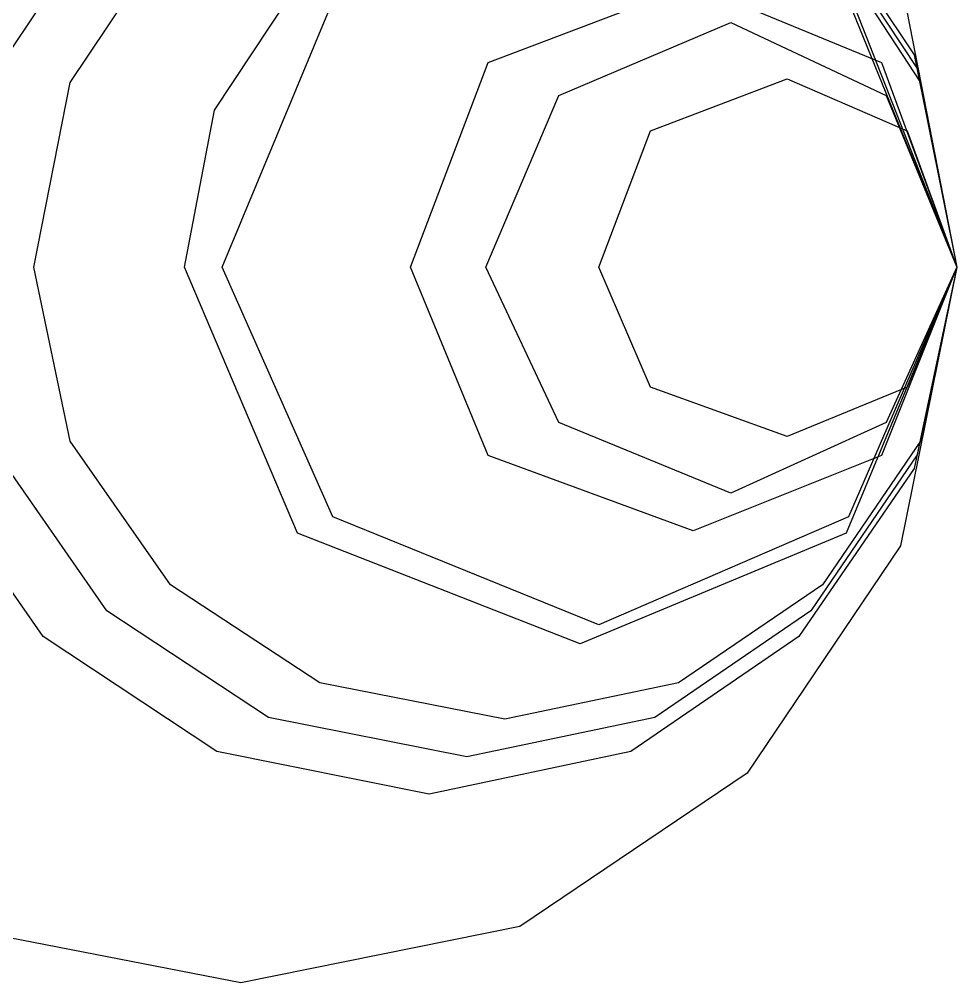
# Model space of a CAD drawing. Extents: x -3 to 195, y 86 to 226.
# Drawn here: x -2.247 to 0, y 222.292 to 224.603 of the extents above; entities that cross this region are included whole.
import ezdxf

# ---------------------------------------------------------------- set-up
doc = ezdxf.new("R2010")
doc.units = 0

msp = doc.modelspace()

# ---------------------------------------------------------------- linework, layer by layer
at = {"layer": 'Layer 1'}
for p, q in [((-0.378175, 224.933688), (-0.102305, 224.517411)), ((-2.29799, 224.48425), (-2.03764, 224.8716)), ((-2.29799, 224.48425), (-2.03764, 224.8716)), ((-0.349955, 224.8714), (-0.094544, 224.484081)), ((-0.349955, 224.8714), (-0.094544, 224.484081)), ((-2.125131, 224.451089), (-1.885242, 224.809511)), ((-2.125131, 224.451089), (-1.885242, 224.809511)), ((-0.321733, 224.809486), (-0.086783, 224.45103)), ((-0.321733, 224.809486), (-0.086783, 224.45103)), ((-0.134761, 224.702079), (0, 224.008)), ((-0.134761, 224.702079), (0, 224.008)), ((-0.134761, 224.702079), (0, 224.008)), ((-0.134761, 224.702079), (0, 224.008)), ((-1.779409, 224.384766), (-1.580443, 224.685333)), ((-1.779409, 224.384766), (-1.580443, 224.685333)), ((-1.779409, 224.384766), (-1.580443, 224.685333)), ((-1.779409, 224.384766), (-1.580443, 224.685333)), ((-1.779409, 224.384766), (-1.580443, 224.685333)), ((-1.779409, 224.384766), (-1.580443, 224.685333)), ((-1.779409, 224.384766), (-1.580443, 224.685333)), ((-1.779409, 224.384766), (-1.580443, 224.685333)), ((-1.779409, 224.384766), (-1.580443, 224.685333)), ((-1.779409, 224.384766), (-1.580443, 224.685333)), ((-1.779409, 224.384766), (-1.580443, 224.685333)), ((-1.779409, 224.384766), (-1.580443, 224.685333)), ((-1.779409, 224.384766), (-1.580443, 224.685333)), ((-1.779409, 224.384766), (-1.580443, 224.685333)), ((-1.779409, 224.384766), (-1.580443, 224.685333)), ((-1.779409, 224.384766), (-1.580443, 224.685333)), ((-1.779409, 224.384766), (-1.580443, 224.685333)), ((-1.123244, 224.499067), (-0.632177, 224.685333)), ((-1.123244, 224.499067), (-0.632177, 224.685333)), ((-1.123244, 224.499067), (-0.632177, 224.685333)), ((-1.123244, 224.499067), (-0.632177, 224.685333)), ((-1.123244, 224.499067), (-0.632177, 224.685333)), ((-1.123244, 224.499067), (-0.632177, 224.685333)), ((-0.632177, 224.685333), (-0.180622, 224.498792)), ((-0.632177, 224.685333), (-0.180622, 224.498792)), ((-0.632177, 224.685333), (-0.180622, 224.498792)), ((-0.632177, 224.685333), (-0.180622, 224.498792)), ((-0.632177, 224.685333), (-0.180622, 224.498792)), ((-0.632177, 224.685333), (-0.180622, 224.498792)), ((-0.265288, 224.685333), (0, 224.008)), ((-0.265288, 224.685333), (0, 224.008)), ((-0.265288, 224.685333), (0, 224.008)), ((-0.265288, 224.685333), (0, 224.008)), ((-0.265288, 224.685333), (0, 224.008)), ((-0.265288, 224.685333), (0, 224.008)), ((-0.265288, 224.685333), (0, 224.008)), ((-0.265288, 224.685333), (0, 224.008)), ((-0.265288, 224.685333), (0, 224.008)), ((-0.265288, 224.685333), (0, 224.008)), ((-0.265288, 224.685333), (0, 224.008)), ((-0.265288, 224.685333), (0, 224.008)), ((-0.265288, 224.685333), (0, 224.008)), ((-0.265288, 224.685333), (0, 224.008)), ((-0.265288, 224.685333), (0, 224.008)), ((-0.265288, 224.685333), (0, 224.008)), ((-0.265288, 224.685333), (0, 224.008)), ((-1.761065, 224.008), (-1.495776, 224.645822)), ((-1.761065, 224.008), (-1.495776, 224.645822)), ((-1.761065, 224.008), (-1.495776, 224.645822)), ((-1.761065, 224.008), (-1.495776, 224.645822)), ((-1.761065, 224.008), (-1.495776, 224.645822)), ((-1.761065, 224.008), (-1.495776, 224.645822)), ((-1.761065, 224.008), (-1.495776, 224.645822)), ((-1.761065, 224.008), (-1.495776, 224.645822)), ((-1.761065, 224.008), (-1.495776, 224.645822)), ((-1.761065, 224.008), (-1.495776, 224.645822)), ((-1.761065, 224.008), (-1.495776, 224.645822)), ((-1.761065, 224.008), (-1.495776, 224.645822)), ((-1.761065, 224.008), (-1.495776, 224.645822)), ((-1.761065, 224.008), (-1.495776, 224.645822)), ((-1.761065, 224.008), (-1.495776, 224.645822)), ((-1.761065, 224.008), (-1.495776, 224.645822)), ((-1.761065, 224.008), (-1.495776, 224.645822)), ((-1.761065, 224.008), (-1.495776, 224.645822)), ((-1.761065, 224.008), (-1.495776, 224.645822)), ((-1.761065, 224.008), (-1.495776, 224.645822)), ((-1.761065, 224.008), (-1.495776, 224.645822)), ((-1.761065, 224.008), (-1.495776, 224.645822)), ((-1.761065, 224.008), (-1.495776, 224.645822)), ((-1.761065, 224.008), (-1.495776, 224.645822)), ((-1.761065, 224.008), (-1.495776, 224.645822)), ((-1.761065, 224.008), (-1.495776, 224.645822)), ((-1.761065, 224.008), (-1.495776, 224.645822)), ((-1.761065, 224.008), (-1.495776, 224.645822)), ((-1.761065, 224.008), (-1.495776, 224.645822)), ((-1.761065, 224.008), (-1.495776, 224.645822)), ((-1.761065, 224.008), (-1.495776, 224.645822)), ((-1.761065, 224.008), (-1.495776, 224.645822)), ((-1.761065, 224.008), (-1.495776, 224.645822)), ((-0.259644, 224.645821), (0, 224.008)), ((-0.259644, 224.645821), (0, 224.008)), ((-0.259644, 224.645821), (0, 224.008)), ((-0.259644, 224.645821), (0, 224.008)), ((-0.259644, 224.645821), (0, 224.008)), ((-0.259644, 224.645821), (0, 224.008)), ((-0.259644, 224.645821), (0, 224.008)), ((-0.259644, 224.645821), (0, 224.008)), ((-0.259644, 224.645821), (0, 224.008)), ((-0.259644, 224.645821), (0, 224.008)), ((-0.259644, 224.645821), (0, 224.008)), ((-0.259644, 224.645821), (0, 224.008)), ((-0.259644, 224.645821), (0, 224.008)), ((-0.259644, 224.645821), (0, 224.008)), ((-0.259644, 224.645821), (0, 224.008)), ((-0.259644, 224.645821), (0, 224.008)), ((-0.259644, 224.645821), (0, 224.008)), ((-0.259644, 224.645821), (0, 224.008)), ((-0.259644, 224.645821), (0, 224.008)), ((-0.259644, 224.645821), (0, 224.008)), ((-0.259644, 224.645821), (0, 224.008)), ((-0.259644, 224.645821), (0, 224.008)), ((-0.259644, 224.645821), (0, 224.008)), ((-0.259644, 224.645821), (0, 224.008)), ((-0.259644, 224.645821), (0, 224.008)), ((-0.259644, 224.645821), (0, 224.008)), ((-0.259644, 224.645821), (0, 224.008)), ((-0.259644, 224.645821), (0, 224.008)), ((-0.259644, 224.645821), (0, 224.008)), ((-0.259644, 224.645821), (0, 224.008)), ((-0.259644, 224.645821), (0, 224.008)), ((-0.259644, 224.645821), (0, 224.008)), ((-0.259644, 224.645821), (0, 224.008)), ((-0.953911, 224.42), (-0.541866, 224.595)), ((-0.953911, 224.42), (-0.541866, 224.595)), ((-0.953911, 224.42), (-0.541866, 224.595)), ((-0.953911, 224.42), (-0.541866, 224.595)), ((-0.953911, 224.42), (-0.541866, 224.595)), ((-0.953911, 224.42), (-0.541866, 224.595)), ((-0.953911, 224.42), (-0.541866, 224.595)), ((-0.953911, 224.42), (-0.541866, 224.595)), ((-0.953911, 224.42), (-0.541866, 224.595)), ((-0.953911, 224.42), (-0.541866, 224.595)), ((-0.953911, 224.42), (-0.541866, 224.595)), ((-0.953911, 224.42), (-0.541866, 224.595)), ((-0.953911, 224.42), (-0.541866, 224.595)), ((-0.953911, 224.42), (-0.541866, 224.595)), ((-0.953911, 224.42), (-0.541866, 224.595)), ((-0.953911, 224.42), (-0.541866, 224.595)), ((-0.953911, 224.42), (-0.541866, 224.595)), ((-0.953911, 224.42), (-0.541866, 224.595)), ((-0.953911, 224.42), (-0.541866, 224.595)), ((-0.953911, 224.42), (-0.541866, 224.595)), ((-0.953911, 224.42), (-0.541866, 224.595)), ((-0.953911, 224.42), (-0.541866, 224.595)), ((-0.953911, 224.42), (-0.541866, 224.595)), ((-0.953911, 224.42), (-0.541866, 224.595)), ((-0.953911, 224.42), (-0.541866, 224.595)), ((-0.953911, 224.42), (-0.541866, 224.595)), ((-0.953911, 224.42), (-0.541866, 224.595)), ((-0.953911, 224.42), (-0.541866, 224.595)), ((-0.541866, 224.595), (-0.169333, 224.42)), ((-0.541866, 224.595), (-0.169333, 224.42)), ((-0.541866, 224.595), (-0.169333, 224.42)), ((-0.541866, 224.595), (-0.169333, 224.42)), ((-0.541866, 224.595), (-0.169333, 224.42)), ((-0.541866, 224.595), (-0.169333, 224.42)), ((-0.541866, 224.595), (-0.169333, 224.42)), ((-0.541866, 224.595), (-0.169333, 224.42)), ((-0.541866, 224.595), (-0.169333, 224.42)), ((-0.541866, 224.595), (-0.169333, 224.42)), ((-0.541866, 224.595), (-0.169333, 224.42)), ((-0.541866, 224.595), (-0.169333, 224.42)), ((-0.541866, 224.595), (-0.169333, 224.42)), ((-0.541866, 224.595), (-0.169333, 224.42)), ((-0.541866, 224.595), (-0.169333, 224.42)), ((-0.541866, 224.595), (-0.169333, 224.42)), ((-0.541866, 224.595), (-0.169333, 224.42)), ((-0.541866, 224.595), (-0.169333, 224.42)), ((-0.541866, 224.595), (-0.169333, 224.42)), ((-0.541866, 224.595), (-0.169333, 224.42)), ((-0.541866, 224.595), (-0.169333, 224.42)), ((-0.541866, 224.595), (-0.169333, 224.42)), ((-0.541866, 224.595), (-0.169333, 224.42)), ((-0.541866, 224.595), (-0.169333, 224.42)), ((-0.541866, 224.595), (-0.169333, 224.42)), ((-0.541866, 224.595), (-0.169333, 224.42)), ((-0.541866, 224.595), (-0.169333, 224.42)), ((-0.541866, 224.595), (-0.169333, 224.42)), ((-0.102305, 224.517411), (0, 224.008)), ((-1.30951, 224.008), (-1.123244, 224.499067)), ((-1.30951, 224.008), (-1.123244, 224.499067)), ((-1.30951, 224.008), (-1.123244, 224.499067)), ((-1.30951, 224.008), (-1.123244, 224.499067)), ((-1.30951, 224.008), (-1.123244, 224.499067)), ((-1.30951, 224.008), (-1.123244, 224.499067)), ((-0.180622, 224.498792), (0, 224.008)), ((-0.180622, 224.498792), (0, 224.008)), ((-0.180622, 224.498792), (0, 224.008)), ((-0.180622, 224.498792), (0, 224.008)), ((-0.180622, 224.498792), (0, 224.008)), ((-0.180622, 224.498792), (0, 224.008)), ((-0.094544, 224.484081), (0, 224.008)), ((-0.094544, 224.484081), (0, 224.008)), ((-2.21262, 224.008), (-2.125131, 224.451089)), ((-2.21262, 224.008), (-2.125131, 224.451089)), ((-0.733777, 224.335377), (-0.4064, 224.459555)), ((-0.733777, 224.335377), (-0.4064, 224.459555)), ((-0.733777, 224.335377), (-0.4064, 224.459555)), ((-0.733777, 224.335377), (-0.4064, 224.459555)), ((-0.733777, 224.335377), (-0.4064, 224.459555)), ((-0.733777, 224.335377), (-0.4064, 224.459555)), ((-0.733777, 224.335377), (-0.4064, 224.459555)), ((-0.733777, 224.335377), (-0.4064, 224.459555)), ((-0.733777, 224.335377), (-0.4064, 224.459555)), ((-0.733777, 224.335377), (-0.4064, 224.459555)), ((-0.733777, 224.335377), (-0.4064, 224.459555)), ((-0.733777, 224.335377), (-0.4064, 224.459555)), ((-0.733777, 224.335377), (-0.4064, 224.459555)), ((-0.733777, 224.335377), (-0.4064, 224.459555)), ((-0.733777, 224.335377), (-0.4064, 224.459555)), ((-0.733777, 224.335377), (-0.4064, 224.459555)), ((-0.733777, 224.335377), (-0.4064, 224.459555)), ((-0.733777, 224.335377), (-0.4064, 224.459555)), ((-0.733777, 224.335377), (-0.4064, 224.459555)), ((-0.733777, 224.335377), (-0.4064, 224.459555)), ((-0.733777, 224.335377), (-0.4064, 224.459555)), ((-0.733777, 224.335377), (-0.4064, 224.459555)), ((-0.733777, 224.335377), (-0.4064, 224.459555)), ((-0.733777, 224.335377), (-0.4064, 224.459555)), ((-0.733777, 224.335377), (-0.4064, 224.459555)), ((-0.733777, 224.335377), (-0.4064, 224.459555)), ((-0.733777, 224.335377), (-0.4064, 224.459555)), ((-0.733777, 224.335377), (-0.4064, 224.459555)), ((-0.733777, 224.335377), (-0.4064, 224.459555)), ((-0.733777, 224.335377), (-0.4064, 224.459555)), ((-0.733777, 224.335377), (-0.4064, 224.459555)), ((-0.733777, 224.335377), (-0.4064, 224.459555)), ((-0.733777, 224.335377), (-0.4064, 224.459555)), ((-0.733777, 224.335377), (-0.4064, 224.459555)), ((-0.733777, 224.335377), (-0.4064, 224.459555)), ((-0.733777, 224.335377), (-0.4064, 224.459555)), ((-0.733777, 224.335377), (-0.4064, 224.459555)), ((-0.733777, 224.335377), (-0.4064, 224.459555)), ((-0.4064, 224.459555), (-0.118533, 224.335377)), ((-0.4064, 224.459555), (-0.118533, 224.335377)), ((-0.4064, 224.459555), (-0.118533, 224.335377)), ((-0.4064, 224.459555), (-0.118533, 224.335377)), ((-0.4064, 224.459555), (-0.118533, 224.335377)), ((-0.4064, 224.459555), (-0.118533, 224.335377)), ((-0.4064, 224.459555), (-0.118533, 224.335377)), ((-0.4064, 224.459555), (-0.118533, 224.335377)), ((-0.4064, 224.459555), (-0.118533, 224.335377)), ((-0.4064, 224.459555), (-0.118533, 224.335377)), ((-0.4064, 224.459555), (-0.118533, 224.335377)), ((-0.4064, 224.459555), (-0.118533, 224.335377)), ((-0.4064, 224.459555), (-0.118533, 224.335377)), ((-0.4064, 224.459555), (-0.118533, 224.335377)), ((-0.4064, 224.459555), (-0.118533, 224.335377)), ((-0.4064, 224.459555), (-0.118533, 224.335377)), ((-0.4064, 224.459555), (-0.118533, 224.335377)), ((-0.4064, 224.459555), (-0.118533, 224.335377)), ((-0.4064, 224.459555), (-0.118533, 224.335377)), ((-0.4064, 224.459555), (-0.118533, 224.335377)), ((-0.4064, 224.459555), (-0.118533, 224.335377)), ((-0.4064, 224.459555), (-0.118533, 224.335377)), ((-0.4064, 224.459555), (-0.118533, 224.335377)), ((-0.4064, 224.459555), (-0.118533, 224.335377)), ((-0.4064, 224.459555), (-0.118533, 224.335377)), ((-0.4064, 224.459555), (-0.118533, 224.335377)), ((-0.4064, 224.459555), (-0.118533, 224.335377)), ((-0.4064, 224.459555), (-0.118533, 224.335377)), ((-0.4064, 224.459555), (-0.118533, 224.335377)), ((-0.4064, 224.459555), (-0.118533, 224.335377)), ((-0.4064, 224.459555), (-0.118533, 224.335377)), ((-0.4064, 224.459555), (-0.118533, 224.335377)), ((-0.4064, 224.459555), (-0.118533, 224.335377)), ((-0.4064, 224.459555), (-0.118533, 224.335377)), ((-0.4064, 224.459555), (-0.118533, 224.335377)), ((-0.4064, 224.459555), (-0.118533, 224.335377)), ((-0.4064, 224.459555), (-0.118533, 224.335377)), ((-0.4064, 224.459555), (-0.118533, 224.335377)), ((-0.086783, 224.45103), (0, 224.008)), ((-0.086783, 224.45103), (0, 224.008)), ((-1.12889, 224.008), (-0.953911, 224.42)), ((-1.12889, 224.008), (-0.953911, 224.42)), ((-1.12889, 224.008), (-0.953911, 224.42)), ((-1.12889, 224.008), (-0.953911, 224.42)), ((-1.12889, 224.008), (-0.953911, 224.42)), ((-1.12889, 224.008), (-0.953911, 224.42)), ((-1.12889, 224.008), (-0.953911, 224.42)), ((-1.12889, 224.008), (-0.953911, 224.42)), ((-1.12889, 224.008), (-0.953911, 224.42)), ((-1.12889, 224.008), (-0.953911, 224.42)), ((-1.12889, 224.008), (-0.953911, 224.42)), ((-1.12889, 224.008), (-0.953911, 224.42)), ((-1.12889, 224.008), (-0.953911, 224.42)), ((-1.12889, 224.008), (-0.953911, 224.42)), ((-1.12889, 224.008), (-0.953911, 224.42)), ((-1.12889, 224.008), (-0.953911, 224.42)), ((-1.12889, 224.008), (-0.953911, 224.42)), ((-1.12889, 224.008), (-0.953911, 224.42)), ((-1.12889, 224.008), (-0.953911, 224.42)), ((-1.12889, 224.008), (-0.953911, 224.42)), ((-1.12889, 224.008), (-0.953911, 224.42)), ((-1.12889, 224.008), (-0.953911, 224.42)), ((-1.12889, 224.008), (-0.953911, 224.42)), ((-1.12889, 224.008), (-0.953911, 224.42)), ((-1.12889, 224.008), (-0.953911, 224.42)), ((-1.12889, 224.008), (-0.953911, 224.42)), ((-1.12889, 224.008), (-0.953911, 224.42)), ((-1.12889, 224.008), (-0.953911, 224.42)), ((-0.169333, 224.42), (0, 224.008)), ((-0.169333, 224.42), (0, 224.008)), ((-0.169333, 224.42), (0, 224.008)), ((-0.169333, 224.42), (0, 224.008)), ((-0.169333, 224.42), (0, 224.008)), ((-0.169333, 224.42), (0, 224.008)), ((-0.169333, 224.42), (0, 224.008)), ((-0.169333, 224.42), (0, 224.008)), ((-0.169333, 224.42), (0, 224.008)), ((-0.169333, 224.42), (0, 224.008)), ((-0.169333, 224.42), (0, 224.008)), ((-0.169333, 224.42), (0, 224.008)), ((-0.169333, 224.42), (0, 224.008)), ((-0.169333, 224.42), (0, 224.008)), ((-0.169333, 224.42), (0, 224.008)), ((-0.169333, 224.42), (0, 224.008)), ((-0.169333, 224.42), (0, 224.008)), ((-0.169333, 224.42), (0, 224.008)), ((-0.169333, 224.42), (0, 224.008)), ((-0.169333, 224.42), (0, 224.008)), ((-0.169333, 224.42), (0, 224.008)), ((-0.169333, 224.42), (0, 224.008)), ((-0.169333, 224.42), (0, 224.008)), ((-0.169333, 224.42), (0, 224.008)), ((-0.169333, 224.42), (0, 224.008)), ((-0.169333, 224.42), (0, 224.008)), ((-0.169333, 224.42), (0, 224.008)), ((-0.169333, 224.42), (0, 224.008)), ((-1.851376, 224.008), (-1.779409, 224.384766)), ((-1.851376, 224.008), (-1.779409, 224.384766)), ((-1.851376, 224.008), (-1.779409, 224.384766)), ((-1.851376, 224.008), (-1.779409, 224.384766)), ((-1.851376, 224.008), (-1.779409, 224.384766)), ((-1.851376, 224.008), (-1.779409, 224.384766)), ((-1.851376, 224.008), (-1.779409, 224.384766)), ((-1.851376, 224.008), (-1.779409, 224.384766)), ((-1.851376, 224.008), (-1.779409, 224.384766)), ((-1.851376, 224.008), (-1.779409, 224.384766)), ((-1.851376, 224.008), (-1.779409, 224.384766)), ((-1.851376, 224.008), (-1.779409, 224.384766)), ((-1.851376, 224.008), (-1.779409, 224.384766)), ((-1.851376, 224.008), (-1.779409, 224.384766)), ((-1.851376, 224.008), (-1.779409, 224.384766)), ((-1.851376, 224.008), (-1.779409, 224.384766)), ((-1.851376, 224.008), (-1.779409, 224.384766)), ((-0.857955, 224.008), (-0.733777, 224.335377)), ((-0.857955, 224.008), (-0.733777, 224.335377)), ((-0.857955, 224.008), (-0.733777, 224.335377)), ((-0.857955, 224.008), (-0.733777, 224.335377)), ((-0.857955, 224.008), (-0.733777, 224.335377)), ((-0.857955, 224.008), (-0.733777, 224.335377)), ((-0.857955, 224.008), (-0.733777, 224.335377)), ((-0.857955, 224.008), (-0.733777, 224.335377)), ((-0.857955, 224.008), (-0.733777, 224.335377)), ((-0.857955, 224.008), (-0.733777, 224.335377)), ((-0.857955, 224.008), (-0.733777, 224.335377)), ((-0.857955, 224.008), (-0.733777, 224.335377)), ((-0.857955, 224.008), (-0.733777, 224.335377)), ((-0.857955, 224.008), (-0.733777, 224.335377)), ((-0.857955, 224.008), (-0.733777, 224.335377)), ((-0.857955, 224.008), (-0.733777, 224.335377)), ((-0.857955, 224.008), (-0.733777, 224.335377)), ((-0.857955, 224.008), (-0.733777, 224.335377)), ((-0.857955, 224.008), (-0.733777, 224.335377)), ((-0.857955, 224.008), (-0.733777, 224.335377)), ((-0.857955, 224.008), (-0.733777, 224.335377)), ((-0.857955, 224.008), (-0.733777, 224.335377)), ((-0.857955, 224.008), (-0.733777, 224.335377)), ((-0.857955, 224.008), (-0.733777, 224.335377)), ((-0.857955, 224.008), (-0.733777, 224.335377)), ((-0.857955, 224.008), (-0.733777, 224.335377)), ((-0.857955, 224.008), (-0.733777, 224.335377)), ((-0.857955, 224.008), (-0.733777, 224.335377)), ((-0.857955, 224.008), (-0.733777, 224.335377)), ((-0.857955, 224.008), (-0.733777, 224.335377)), ((-0.857955, 224.008), (-0.733777, 224.335377)), ((-0.857955, 224.008), (-0.733777, 224.335377)), ((-0.857955, 224.008), (-0.733777, 224.335377)), ((-0.857955, 224.008), (-0.733777, 224.335377)), ((-0.857955, 224.008), (-0.733777, 224.335377)), ((-0.857955, 224.008), (-0.733777, 224.335377)), ((-0.857955, 224.008), (-0.733777, 224.335377)), ((-0.857955, 224.008), (-0.733777, 224.335377)), ((-0.118533, 224.335377), (0, 224.008)), ((-0.118533, 224.335377), (0, 224.008)), ((-0.118533, 224.335377), (0, 224.008)), ((-0.118533, 224.335377), (0, 224.008)), ((-0.118533, 224.335377), (0, 224.008)), ((-0.118533, 224.335377), (0, 224.008)), ((-0.118533, 224.335377), (0, 224.008)), ((-0.118533, 224.335377), (0, 224.008)), ((-0.118533, 224.335377), (0, 224.008)), ((-0.118533, 224.335377), (0, 224.008)), ((-0.118533, 224.335377), (0, 224.008)), ((-0.118533, 224.335377), (0, 224.008)), ((-0.118533, 224.335377), (0, 224.008)), ((-0.118533, 224.335377), (0, 224.008)), ((-0.118533, 224.335377), (0, 224.008)), ((-0.118533, 224.335377), (0, 224.008)), ((-0.118533, 224.335377), (0, 224.008)), ((-0.118533, 224.335377), (0, 224.008)), ((-0.118533, 224.335377), (0, 224.008)), ((-0.118533, 224.335377), (0, 224.008)), ((-0.118533, 224.335377), (0, 224.008)), ((-0.118533, 224.335377), (0, 224.008)), ((-0.118533, 224.335377), (0, 224.008)), ((-0.118533, 224.335377), (0, 224.008)), ((-0.118533, 224.335377), (0, 224.008)), ((-0.118533, 224.335377), (0, 224.008)), ((-0.118533, 224.335377), (0, 224.008)), ((-0.118533, 224.335377), (0, 224.008)), ((-0.118533, 224.335377), (0, 224.008)), ((-0.118533, 224.335377), (0, 224.008)), ((-0.118533, 224.335377), (0, 224.008)), ((-0.118533, 224.335377), (0, 224.008)), ((-0.118533, 224.335377), (0, 224.008)), ((-0.118533, 224.335377), (0, 224.008)), ((-0.118533, 224.335377), (0, 224.008)), ((-0.118533, 224.335377), (0, 224.008)), ((-0.118533, 224.335377), (0, 224.008)), ((-0.118533, 224.335377), (0, 224.008)), ((-2.125131, 223.591019), (-2.21262, 224.008)), ((-2.125131, 223.591019), (-2.21262, 224.008)), ((-1.580443, 223.370179), (-1.851376, 224.008)), ((-1.580443, 223.370179), (-1.851376, 224.008)), ((-1.580443, 223.370179), (-1.851376, 224.008)), ((-1.580443, 223.370179), (-1.851376, 224.008)), ((-1.580443, 223.370179), (-1.851376, 224.008)), ((-1.580443, 223.370179), (-1.851376, 224.008)), ((-1.580443, 223.370179), (-1.851376, 224.008)), ((-1.580443, 223.370179), (-1.851376, 224.008)), ((-1.580443, 223.370179), (-1.851376, 224.008)), ((-1.580443, 223.370179), (-1.851376, 224.008)), ((-1.580443, 223.370179), (-1.851376, 224.008)), ((-1.580443, 223.370179), (-1.851376, 224.008)), ((-1.580443, 223.370179), (-1.851376, 224.008)), ((-1.580443, 223.370179), (-1.851376, 224.008)), ((-1.580443, 223.370179), (-1.851376, 224.008)), ((-1.580443, 223.370179), (-1.851376, 224.008)), ((-1.580443, 223.370179), (-1.851376, 224.008)), ((-1.495777, 223.409689), (-1.761065, 224.008)), ((-1.495777, 223.409689), (-1.761065, 224.008)), ((-1.495777, 223.409689), (-1.761065, 224.008)), ((-1.495777, 223.409689), (-1.761065, 224.008)), ((-1.495777, 223.409689), (-1.761065, 224.008)), ((-1.495777, 223.409689), (-1.761065, 224.008)), ((-1.495777, 223.409689), (-1.761065, 224.008)), ((-1.495777, 223.409689), (-1.761065, 224.008)), ((-1.495777, 223.409689), (-1.761065, 224.008)), ((-1.495777, 223.409689), (-1.761065, 224.008)), ((-1.495777, 223.409689), (-1.761065, 224.008)), ((-1.495777, 223.409689), (-1.761065, 224.008)), ((-1.495777, 223.409689), (-1.761065, 224.008)), ((-1.495777, 223.409689), (-1.761065, 224.008)), ((-1.495777, 223.409689), (-1.761065, 224.008)), ((-1.495777, 223.409689), (-1.761065, 224.008)), ((-1.495777, 223.409689), (-1.761065, 224.008)), ((-1.495777, 223.409689), (-1.761065, 224.008)), ((-1.495777, 223.409689), (-1.761065, 224.008)), ((-1.495777, 223.409689), (-1.761065, 224.008)), ((-1.495777, 223.409689), (-1.761065, 224.008)), ((-1.495777, 223.409689), (-1.761065, 224.008)), ((-1.495777, 223.409689), (-1.761065, 224.008)), ((-1.495777, 223.409689), (-1.761065, 224.008)), ((-1.495777, 223.409689), (-1.761065, 224.008)), ((-1.495777, 223.409689), (-1.761065, 224.008)), ((-1.495777, 223.409689), (-1.761065, 224.008)), ((-1.495777, 223.409689), (-1.761065, 224.008)), ((-1.495777, 223.409689), (-1.761065, 224.008)), ((-1.495777, 223.409689), (-1.761065, 224.008)), ((-1.495777, 223.409689), (-1.761065, 224.008)), ((-1.495777, 223.409689), (-1.761065, 224.008)), ((-1.495777, 223.409689), (-1.761065, 224.008)), ((-1.123244, 223.556445), (-1.30951, 224.008)), ((-1.123244, 223.556445), (-1.30951, 224.008)), ((-1.123244, 223.556445), (-1.30951, 224.008)), ((-1.123244, 223.556445), (-1.30951, 224.008)), ((-1.123244, 223.556445), (-1.30951, 224.008)), ((-1.123244, 223.556445), (-1.30951, 224.008)), ((-0.953911, 223.635375), (-1.12889, 224.008)), ((-0.953911, 223.635375), (-1.12889, 224.008)), ((-0.953911, 223.635375), (-1.12889, 224.008)), ((-0.953911, 223.635375), (-1.12889, 224.008)), ((-0.953911, 223.635375), (-1.12889, 224.008)), ((-0.953911, 223.635375), (-1.12889, 224.008)), ((-0.953911, 223.635375), (-1.12889, 224.008)), ((-0.953911, 223.635375), (-1.12889, 224.008)), ((-0.953911, 223.635375), (-1.12889, 224.008)), ((-0.953911, 223.635375), (-1.12889, 224.008)), ((-0.953911, 223.635375), (-1.12889, 224.008)), ((-0.953911, 223.635375), (-1.12889, 224.008)), ((-0.953911, 223.635375), (-1.12889, 224.008)), ((-0.953911, 223.635375), (-1.12889, 224.008)), ((-0.953911, 223.635375), (-1.12889, 224.008)), ((-0.953911, 223.635375), (-1.12889, 224.008)), ((-0.953911, 223.635375), (-1.12889, 224.008)), ((-0.953911, 223.635375), (-1.12889, 224.008)), ((-0.953911, 223.635375), (-1.12889, 224.008)), ((-0.953911, 223.635375), (-1.12889, 224.008)), ((-0.953911, 223.635375), (-1.12889, 224.008)), ((-0.953911, 223.635375), (-1.12889, 224.008)), ((-0.953911, 223.635375), (-1.12889, 224.008)), ((-0.953911, 223.635375), (-1.12889, 224.008)), ((-0.953911, 223.635375), (-1.12889, 224.008)), ((-0.953911, 223.635375), (-1.12889, 224.008)), ((-0.953911, 223.635375), (-1.12889, 224.008)), ((-0.953911, 223.635375), (-1.12889, 224.008)), ((-0.733777, 223.720133), (-0.857955, 224.008)), ((-0.733777, 223.720133), (-0.857955, 224.008)), ((-0.733777, 223.720133), (-0.857955, 224.008)), ((-0.733777, 223.720133), (-0.857955, 224.008)), ((-0.733777, 223.720133), (-0.857955, 224.008)), ((-0.733777, 223.720133), (-0.857955, 224.008)), ((-0.733777, 223.720133), (-0.857955, 224.008)), ((-0.733777, 223.720133), (-0.857955, 224.008)), ((-0.733777, 223.720133), (-0.857955, 224.008)), ((-0.733777, 223.720133), (-0.857955, 224.008)), ((-0.733777, 223.720133), (-0.857955, 224.008)), ((-0.733777, 223.720133), (-0.857955, 224.008)), ((-0.733777, 223.720133), (-0.857955, 224.008)), ((-0.733777, 223.720133), (-0.857955, 224.008)), ((-0.733777, 223.720133), (-0.857955, 224.008)), ((-0.733777, 223.720133), (-0.857955, 224.008)), ((-0.733777, 223.720133), (-0.857955, 224.008)), ((-0.733777, 223.720133), (-0.857955, 224.008)), ((-0.733777, 223.720133), (-0.857955, 224.008)), ((-0.733777, 223.720133), (-0.857955, 224.008)), ((-0.733777, 223.720133), (-0.857955, 224.008)), ((-0.733777, 223.720133), (-0.857955, 224.008)), ((-0.733777, 223.720133), (-0.857955, 224.008)), ((-0.733777, 223.720133), (-0.857955, 224.008)), ((-0.733777, 223.720133), (-0.857955, 224.008)), ((-0.733777, 223.720133), (-0.857955, 224.008)), ((-0.733777, 223.720133), (-0.857955, 224.008)), ((-0.733777, 223.720133), (-0.857955, 224.008)), ((-0.733777, 223.720133), (-0.857955, 224.008)), ((-0.733777, 223.720133), (-0.857955, 224.008)), ((-0.733777, 223.720133), (-0.857955, 224.008)), ((-0.733777, 223.720133), (-0.857955, 224.008)), ((-0.733777, 223.720133), (-0.857955, 224.008)), ((-0.733777, 223.720133), (-0.857955, 224.008)), ((-0.733777, 223.720133), (-0.857955, 224.008)), ((-0.733777, 223.720133), (-0.857955, 224.008)), ((-0.733777, 223.720133), (-0.857955, 224.008)), ((-0.733777, 223.720133), (-0.857955, 224.008)), ((0, 224.008), (-0.265289, 223.370178)), ((0, 224.008), (-0.265289, 223.370178)), ((0, 224.008), (-0.265289, 223.370178)), ((0, 224.008), (-0.265289, 223.370178)), ((0, 224.008), (-0.265289, 223.370178)), ((0, 224.008), (-0.265289, 223.370178)), ((0, 224.008), (-0.265289, 223.370178)), ((0, 224.008), (-0.265289, 223.370178)), ((0, 224.008), (-0.265289, 223.370178)), ((0, 224.008), (-0.265289, 223.370178)), ((0, 224.008), (-0.265289, 223.370178)), ((0, 224.008), (-0.265289, 223.370178)), ((0, 224.008), (-0.265289, 223.370178)), ((0, 224.008), (-0.265289, 223.370178)), ((0, 224.008), (-0.265289, 223.370178)), ((0, 224.008), (-0.265289, 223.370178)), ((0, 224.008), (-0.265289, 223.370178)), ((0, 224.008), (-0.259644, 223.409689)), ((0, 224.008), (-0.259644, 223.409689)), ((0, 224.008), (-0.259644, 223.409689)), ((0, 224.008), (-0.259644, 223.409689)), ((0, 224.008), (-0.259644, 223.409689)), ((0, 224.008), (-0.259644, 223.409689)), ((0, 224.008), (-0.259644, 223.409689)), ((0, 224.008), (-0.259644, 223.409689)), ((0, 224.008), (-0.259644, 223.409689)), ((0, 224.008), (-0.259644, 223.409689)), ((0, 224.008), (-0.259644, 223.409689)), ((0, 224.008), (-0.259644, 223.409689)), ((0, 224.008), (-0.259644, 223.409689)), ((0, 224.008), (-0.259644, 223.409689)), ((0, 224.008), (-0.259644, 223.409689)), ((0, 224.008), (-0.259644, 223.409689)), ((0, 224.008), (-0.259644, 223.409689)), ((0, 224.008), (-0.259644, 223.409689)), ((0, 224.008), (-0.259644, 223.409689)), ((0, 224.008), (-0.259644, 223.409689)), ((0, 224.008), (-0.259644, 223.409689)), ((0, 224.008), (-0.259644, 223.409689)), ((0, 224.008), (-0.259644, 223.409689)), ((0, 224.008), (-0.259644, 223.409689)), ((0, 224.008), (-0.259644, 223.409689)), ((0, 224.008), (-0.259644, 223.409689)), ((0, 224.008), (-0.259644, 223.409689)), ((0, 224.008), (-0.259644, 223.409689)), ((0, 224.008), (-0.259644, 223.409689)), ((0, 224.008), (-0.259644, 223.409689)), ((0, 224.008), (-0.259644, 223.409689)), ((0, 224.008), (-0.259644, 223.409689)), ((0, 224.008), (-0.259644, 223.409689)), ((0, 224.008), (-0.180622, 223.556445)), ((0, 224.008), (-0.180622, 223.556445)), ((0, 224.008), (-0.180622, 223.556445)), ((0, 224.008), (-0.180622, 223.556445)), ((0, 224.008), (-0.180622, 223.556445)), ((0, 224.008), (-0.180622, 223.556445)), ((0, 224.008), (-0.169333, 223.635375)), ((0, 224.008), (-0.169333, 223.635375)), ((0, 224.008), (-0.169333, 223.635375)), ((0, 224.008), (-0.169333, 223.635375)), ((0, 224.008), (-0.169333, 223.635375)), ((0, 224.008), (-0.169333, 223.635375)), ((0, 224.008), (-0.169333, 223.635375)), ((0, 224.008), (-0.169333, 223.635375)), ((0, 224.008), (-0.169333, 223.635375)), ((0, 224.008), (-0.169333, 223.635375)), ((0, 224.008), (-0.169333, 223.635375)), ((0, 224.008), (-0.169333, 223.635375)), ((0, 224.008), (-0.169333, 223.635375)), ((0, 224.008), (-0.169333, 223.635375)), ((0, 224.008), (-0.169333, 223.635375)), ((0, 224.008), (-0.169333, 223.635375)), ((0, 224.008), (-0.169333, 223.635375)), ((0, 224.008), (-0.169333, 223.635375)), ((0, 224.008), (-0.169333, 223.635375)), ((0, 224.008), (-0.169333, 223.635375)), ((0, 224.008), (-0.169333, 223.635375)), ((0, 224.008), (-0.169333, 223.635375)), ((0, 224.008), (-0.169333, 223.635375)), ((0, 224.008), (-0.169333, 223.635375)), ((0, 224.008), (-0.169333, 223.635375)), ((0, 224.008), (-0.169333, 223.635375)), ((0, 224.008), (-0.169333, 223.635375)), ((0, 224.008), (-0.169333, 223.635375)), ((0, 224.008), (-0.134761, 223.339839)), ((0, 224.008), (-0.134761, 223.339839)), ((0, 224.008), (-0.134761, 223.339839)), ((0, 224.008), (-0.134761, 223.339839)), ((0, 224.008), (-0.118533, 223.720133)), ((0, 224.008), (-0.118533, 223.720133)), ((0, 224.008), (-0.118533, 223.720133)), ((0, 224.008), (-0.118533, 223.720133)), ((0, 224.008), (-0.118533, 223.720133)), ((0, 224.008), (-0.118533, 223.720133)), ((0, 224.008), (-0.118533, 223.720133)), ((0, 224.008), (-0.118533, 223.720133)), ((0, 224.008), (-0.118533, 223.720133)), ((0, 224.008), (-0.118533, 223.720133)), ((0, 224.008), (-0.118533, 223.720133)), ((0, 224.008), (-0.118533, 223.720133)), ((0, 224.008), (-0.118533, 223.720133)), ((0, 224.008), (-0.118533, 223.720133)), ((0, 224.008), (-0.118533, 223.720133)), ((0, 224.008), (-0.118533, 223.720133)), ((0, 224.008), (-0.118533, 223.720133)), ((0, 224.008), (-0.118533, 223.720133)), ((0, 224.008), (-0.118533, 223.720133)), ((0, 224.008), (-0.118533, 223.720133)), ((0, 224.008), (-0.118533, 223.720133)), ((0, 224.008), (-0.118533, 223.720133)), ((0, 224.008), (-0.118533, 223.720133)), ((0, 224.008), (-0.118533, 223.720133)), ((0, 224.008), (-0.118533, 223.720133)), ((0, 224.008), (-0.118533, 223.720133)), ((0, 224.008), (-0.118533, 223.720133)), ((0, 224.008), (-0.118533, 223.720133)), ((0, 224.008), (-0.118533, 223.720133)), ((0, 224.008), (-0.118533, 223.720133)), ((0, 224.008), (-0.118533, 223.720133)), ((0, 224.008), (-0.118533, 223.720133)), ((0, 224.008), (-0.118533, 223.720133)), ((0, 224.008), (-0.118533, 223.720133)), ((0, 224.008), (-0.118533, 223.720133)), ((0, 224.008), (-0.118533, 223.720133)), ((0, 224.008), (-0.118533, 223.720133)), ((0, 224.008), (-0.118533, 223.720133)), ((0, 224.008), (-0.102305, 223.524891)), ((0, 224.008), (-0.094544, 223.557857)), ((0, 224.008), (-0.094544, 223.557857)), ((0, 224.008), (-0.086783, 223.591017)), ((0, 224.008), (-0.086783, 223.591017)), ((0, 224.008), (0, 224.008)), ((0, 224.008), (0, 224.008)), ((0, 224.008), (0, 224.008)), ((0, 224.008), (0, 224.008)), ((0, 224.008), (0, 224.008)), ((0, 224.008), (0, 224.008)), ((0, 224.008), (0, 224.008)), ((0, 224.008), (0, 224.008)), ((0, 224.008), (0, 224.008)), ((0, 224.008), (0, 224.008)), ((0, 224.008), (0, 224.008)), ((0, 224.008), (0, 224.008)), ((0, 224.008), (0, 224.008)), ((0, 224.008), (0, 224.008)), ((0, 224.008), (0, 224.008)), ((0, 224.008), (0, 224.008)), ((0, 224.008), (0, 224.008)), ((0, 224.008), (0, 224.008)), ((0, 224.008), (0, 224.008)), ((0, 224.008), (0, 224.008)), ((0, 224.008), (0, 224.008)), ((0, 224.008), (0, 224.008)), ((0, 224.008), (0, 224.008)), ((0, 224.008), (0, 224.008)), ((0, 224.008), (0, 224.008)), ((0, 224.008), (0, 224.008)), ((0, 224.008), (0, 224.008)), ((0, 224.008), (0, 224.008)), ((0, 224.008), (0, 224.008)), ((0, 224.008), (0, 224.008)), ((0, 224.008), (0, 224.008)), ((0, 224.008), (0, 224.008)), ((0, 224.008), (0, 224.008)), ((0, 224.008), (0, 224.008)), ((0, 224.008), (0, 224.008)), ((0, 224.008), (0, 224.008)), ((0, 224.008), (0, 224.008)), ((0, 224.008), (0, 224.008)), ((0, 224.008), (0, 224.008)), ((0, 224.008), (0, 224.008)), ((0, 224.008), (0, 224.008)), ((0, 224.008), (0, 224.008)), ((0, 224.008), (0, 224.008)), ((0, 224.008), (0, 224.008)), ((0, 224.008), (0, 224.008)), ((0, 224.008), (0, 224.008)), ((0, 224.008), (0, 224.008)), ((0, 224.008), (0, 224.008)), ((0, 224.008), (0, 224.008)), ((0, 224.008), (0, 224.008)), ((0, 224.008), (0, 224.008)), ((0, 224.008), (0, 224.008)), ((0, 224.008), (0, 224.008)), ((0, 224.008), (0, 224.008)), ((0, 224.008), (0, 224.008)), ((0, 224.008), (0, 224.008)), ((0, 224.008), (0, 224.008)), ((0, 224.008), (0, 224.008)), ((0, 224.008), (0, 224.008)), ((0, 224.008), (0, 224.008)), ((0, 224.008), (0, 224.008)), ((0, 224.008), (0, 224.008)), ((0, 224.008), (0, 224.008)), ((0, 224.008), (0, 224.008)), ((0, 224.008), (0, 224.008)), ((0, 224.008), (0, 224.008)), ((0, 224.008), (0, 224.008)), ((0, 224.008), (0, 224.008)), ((0, 224.008), (0, 224.008)), ((0, 224.008), (0, 224.008)), ((0, 224.008), (0, 224.008)), ((0, 224.008), (0, 224.008)), ((0, 224.008), (0, 224.008)), ((0, 224.008), (0, 224.008)), ((0, 224.008), (0, 224.008)), ((0, 224.008), (0, 224.008)), ((0, 224.008), (0, 224.008)), ((0, 224.008), (0, 224.008)), ((0, 224.008), (0, 224.008)), ((0, 224.008), (0, 224.008)), ((0, 224.008), (0, 224.008)), ((0, 224.008), (0, 224.008)), ((0, 224.008), (0, 224.008)), ((0, 224.008), (0, 224.008)), ((0, 224.008), (0, 224.008)), ((0, 224.008), (0, 224.008)), ((0, 224.008), (0, 224.008)), ((0, 224.008), (0, 224.008)), ((0, 224.008), (0, 224.008)), ((0, 224.008), (0, 224.008)), ((0, 224.008), (0, 224.008)), ((0, 224.008), (0, 224.008)), ((0, 224.008), (0, 224.008)), ((0, 224.008), (0, 224.008)), ((0, 224.008), (0, 224.008)), ((0, 224.008), (0, 224.008)), ((0, 224.008), (0, 224.008)), ((0, 224.008), (0, 224.008)), ((0, 224.008), (0, 224.008)), ((0, 224.008), (0, 224.008)), ((0, 224.008), (0, 224.008)), ((0, 224.008), (0, 224.008)), ((0, 224.008), (0, 224.008)), ((0, 224.008), (0, 224.008)), ((0, 224.008), (0, 224.008)), ((0, 224.008), (0, 224.008)), ((0, 224.008), (0, 224.008)), ((0, 224.008), (0, 224.008)), ((0, 224.008), (0, 224.008)), ((0, 224.008), (0, 224.008)), ((0, 224.008), (0, 224.008)), ((0, 224.008), (0, 224.008)), ((0, 224.008), (0, 224.008)), ((0, 224.008), (0, 224.008)), ((0, 224.008), (0, 224.008)), ((0, 224.008), (0, 224.008)), ((0, 224.008), (0, 224.008)), ((0, 224.008), (0, 224.008)), ((0, 224.008), (0, 224.008)), ((0, 224.008), (0, 224.008)), ((0, 224.008), (0, 224.008)), ((0, 224.008), (0, 224.008)), ((0, 224.008), (0, 224.008)), ((0, 224.008), (0, 224.008)), ((0, 224.008), (0, 224.008)), ((0, 224.008), (0, 224.008)), ((0, 224.008), (0, 224.008)), ((0, 224.008), (0, 224.008)), ((0, 224.008), (0, 224.008)), ((0, 224.008), (0, 224.008)), ((0, 224.008), (0, 224.008)), ((-0.4064, 223.6016), (-0.733777, 223.720133)), ((-0.4064, 223.6016), (-0.733777, 223.720133)), ((-0.4064, 223.6016), (-0.733777, 223.720133)), ((-0.4064, 223.6016), (-0.733777, 223.720133)), ((-0.4064, 223.6016), (-0.733777, 223.720133)), ((-0.4064, 223.6016), (-0.733777, 223.720133)), ((-0.4064, 223.6016), (-0.733777, 223.720133)), ((-0.4064, 223.6016), (-0.733777, 223.720133)), ((-0.4064, 223.6016), (-0.733777, 223.720133)), ((-0.4064, 223.6016), (-0.733777, 223.720133)), ((-0.4064, 223.6016), (-0.733777, 223.720133)), ((-0.4064, 223.6016), (-0.733777, 223.720133)), ((-0.4064, 223.6016), (-0.733777, 223.720133)), ((-0.4064, 223.6016), (-0.733777, 223.720133)), ((-0.4064, 223.6016), (-0.733777, 223.720133)), ((-0.4064, 223.6016), (-0.733777, 223.720133)), ((-0.4064, 223.6016), (-0.733777, 223.720133)), ((-0.4064, 223.6016), (-0.733777, 223.720133)), ((-0.4064, 223.6016), (-0.733777, 223.720133)), ((-0.4064, 223.6016), (-0.733777, 223.720133)), ((-0.4064, 223.6016), (-0.733777, 223.720133)), ((-0.4064, 223.6016), (-0.733777, 223.720133)), ((-0.4064, 223.6016), (-0.733777, 223.720133)), ((-0.4064, 223.6016), (-0.733777, 223.720133)), ((-0.4064, 223.6016), (-0.733777, 223.720133)), ((-0.4064, 223.6016), (-0.733777, 223.720133)), ((-0.4064, 223.6016), (-0.733777, 223.720133)), ((-0.4064, 223.6016), (-0.733777, 223.720133)), ((-0.4064, 223.6016), (-0.733777, 223.720133)), ((-0.4064, 223.6016), (-0.733777, 223.720133)), ((-0.4064, 223.6016), (-0.733777, 223.720133)), ((-0.4064, 223.6016), (-0.733777, 223.720133)), ((-0.4064, 223.6016), (-0.733777, 223.720133)), ((-0.4064, 223.6016), (-0.733777, 223.720133)), ((-0.4064, 223.6016), (-0.733777, 223.720133)), ((-0.4064, 223.6016), (-0.733777, 223.720133)), ((-0.4064, 223.6016), (-0.733777, 223.720133)), ((-0.4064, 223.6016), (-0.733777, 223.720133)), ((-0.118533, 223.720133), (-0.4064, 223.6016)), ((-0.118533, 223.720133), (-0.4064, 223.6016)), ((-0.118533, 223.720133), (-0.4064, 223.6016)), ((-0.118533, 223.720133), (-0.4064, 223.6016)), ((-0.118533, 223.720133), (-0.4064, 223.6016)), ((-0.118533, 223.720133), (-0.4064, 223.6016)), ((-0.118533, 223.720133), (-0.4064, 223.6016)), ((-0.118533, 223.720133), (-0.4064, 223.6016)), ((-0.118533, 223.720133), (-0.4064, 223.6016)), ((-0.118533, 223.720133), (-0.4064, 223.6016)), ((-0.118533, 223.720133), (-0.4064, 223.6016)), ((-0.118533, 223.720133), (-0.4064, 223.6016)), ((-0.118533, 223.720133), (-0.4064, 223.6016)), ((-0.118533, 223.720133), (-0.4064, 223.6016)), ((-0.118533, 223.720133), (-0.4064, 223.6016)), ((-0.118533, 223.720133), (-0.4064, 223.6016)), ((-0.118533, 223.720133), (-0.4064, 223.6016)), ((-0.118533, 223.720133), (-0.4064, 223.6016)), ((-0.118533, 223.720133), (-0.4064, 223.6016)), ((-0.118533, 223.720133), (-0.4064, 223.6016)), ((-0.118533, 223.720133), (-0.4064, 223.6016)), ((-0.118533, 223.720133), (-0.4064, 223.6016)), ((-0.118533, 223.720133), (-0.4064, 223.6016)), ((-0.118533, 223.720133), (-0.4064, 223.6016)), ((-0.118533, 223.720133), (-0.4064, 223.6016)), ((-0.118533, 223.720133), (-0.4064, 223.6016)), ((-0.118533, 223.720133), (-0.4064, 223.6016)), ((-0.118533, 223.720133), (-0.4064, 223.6016)), ((-0.118533, 223.720133), (-0.4064, 223.6016)), ((-0.118533, 223.720133), (-0.4064, 223.6016)), ((-0.118533, 223.720133), (-0.4064, 223.6016)), ((-0.118533, 223.720133), (-0.4064, 223.6016)), ((-0.118533, 223.720133), (-0.4064, 223.6016)), ((-0.118533, 223.720133), (-0.4064, 223.6016)), ((-0.118533, 223.720133), (-0.4064, 223.6016)), ((-0.118533, 223.720133), (-0.4064, 223.6016)), ((-0.118533, 223.720133), (-0.4064, 223.6016)), ((-0.118533, 223.720133), (-0.4064, 223.6016)), ((-0.541866, 223.466), (-0.953911, 223.635375)), ((-0.541866, 223.466), (-0.953911, 223.635375)), ((-0.541866, 223.466), (-0.953911, 223.635375)), ((-0.541866, 223.466), (-0.953911, 223.635375)), ((-0.541866, 223.466), (-0.953911, 223.635375)), ((-0.541866, 223.466), (-0.953911, 223.635375)), ((-0.541866, 223.466), (-0.953911, 223.635375)), ((-0.541866, 223.466), (-0.953911, 223.635375)), ((-0.541866, 223.466), (-0.953911, 223.635375)), ((-0.541866, 223.466), (-0.953911, 223.635375)), ((-0.541866, 223.466), (-0.953911, 223.635375)), ((-0.541866, 223.466), (-0.953911, 223.635375)), ((-0.541866, 223.466), (-0.953911, 223.635375)), ((-0.541866, 223.466), (-0.953911, 223.635375)), ((-0.541866, 223.466), (-0.953911, 223.635375)), ((-0.541866, 223.466), (-0.953911, 223.635375)), ((-0.541866, 223.466), (-0.953911, 223.635375)), ((-0.541866, 223.466), (-0.953911, 223.635375)), ((-0.541866, 223.466), (-0.953911, 223.635375)), ((-0.541866, 223.466), (-0.953911, 223.635375)), ((-0.541866, 223.466), (-0.953911, 223.635375)), ((-0.541866, 223.466), (-0.953911, 223.635375)), ((-0.541866, 223.466), (-0.953911, 223.635375)), ((-0.541866, 223.466), (-0.953911, 223.635375)), ((-0.541866, 223.466), (-0.953911, 223.635375)), ((-0.541866, 223.466), (-0.953911, 223.635375)), ((-0.541866, 223.466), (-0.953911, 223.635375)), ((-0.541866, 223.466), (-0.953911, 223.635375)), ((-0.169333, 223.635375), (-0.541866, 223.466)), ((-0.169333, 223.635375), (-0.541866, 223.466)), ((-0.169333, 223.635375), (-0.541866, 223.466)), ((-0.169333, 223.635375), (-0.541866, 223.466)), ((-0.169333, 223.635375), (-0.541866, 223.466)), ((-0.169333, 223.635375), (-0.541866, 223.466)), ((-0.169333, 223.635375), (-0.541866, 223.466)), ((-0.169333, 223.635375), (-0.541866, 223.466)), ((-0.169333, 223.635375), (-0.541866, 223.466)), ((-0.169333, 223.635375), (-0.541866, 223.466)), ((-0.169333, 223.635375), (-0.541866, 223.466)), ((-0.169333, 223.635375), (-0.541866, 223.466)), ((-0.169333, 223.635375), (-0.541866, 223.466)), ((-0.169333, 223.635375), (-0.541866, 223.466)), ((-0.169333, 223.635375), (-0.541866, 223.466)), ((-0.169333, 223.635375), (-0.541866, 223.466)), ((-0.169333, 223.635375), (-0.541866, 223.466)), ((-0.169333, 223.635375), (-0.541866, 223.466)), ((-0.169333, 223.635375), (-0.541866, 223.466)), ((-0.169333, 223.635375), (-0.541866, 223.466)), ((-0.169333, 223.635375), (-0.541866, 223.466)), ((-0.169333, 223.635375), (-0.541866, 223.466)), ((-0.169333, 223.635375), (-0.541866, 223.466)), ((-0.169333, 223.635375), (-0.541866, 223.466)), ((-0.169333, 223.635375), (-0.541866, 223.466)), ((-0.169333, 223.635375), (-0.541866, 223.466)), ((-0.169333, 223.635375), (-0.541866, 223.466)), ((-0.169333, 223.635375), (-0.541866, 223.466)), ((-1.885241, 223.246003), (-2.125131, 223.591019)), ((-1.885241, 223.246003), (-2.125131, 223.591019)), ((-0.086783, 223.591017), (-0.321733, 223.246002)), ((-0.086783, 223.591017), (-0.321733, 223.246002)), ((-2.03764, 223.183915), (-2.29799, 223.557858)), ((-2.03764, 223.183915), (-2.29799, 223.557858)), ((-0.632177, 223.375823), (-1.123244, 223.556445)), ((-0.632177, 223.375823), (-1.123244, 223.556445)), ((-0.632177, 223.375823), (-1.123244, 223.556445)), ((-0.632177, 223.375823), (-1.123244, 223.556445)), ((-0.632177, 223.375823), (-1.123244, 223.556445)), ((-0.632177, 223.375823), (-1.123244, 223.556445)), ((-0.180622, 223.556445), (-0.632177, 223.375823)), ((-0.180622, 223.556445), (-0.632177, 223.375823)), ((-0.180622, 223.556445), (-0.632177, 223.375823)), ((-0.180622, 223.556445), (-0.632177, 223.375823)), ((-0.180622, 223.556445), (-0.632177, 223.375823)), ((-0.180622, 223.556445), (-0.632177, 223.375823)), ((-0.094544, 223.557857), (-0.349955, 223.183914)), ((-0.094544, 223.557857), (-0.349955, 223.183914)), ((-2.190039, 223.122125), (-2.470849, 223.524891)), ((-0.102305, 223.524891), (-0.378177, 223.122125)), ((-0.857955, 223.150045), (-1.495777, 223.409689)), ((-0.857955, 223.150045), (-1.495777, 223.409689)), ((-0.857955, 223.150045), (-1.495777, 223.409689)), ((-0.857955, 223.150045), (-1.495777, 223.409689)), ((-0.857955, 223.150045), (-1.495777, 223.409689)), ((-0.857955, 223.150045), (-1.495777, 223.409689)), ((-0.857955, 223.150045), (-1.495777, 223.409689)), ((-0.857955, 223.150045), (-1.495777, 223.409689)), ((-0.857955, 223.150045), (-1.495777, 223.409689)), ((-0.857955, 223.150045), (-1.495777, 223.409689)), ((-0.857955, 223.150045), (-1.495777, 223.409689)), ((-0.857955, 223.150045), (-1.495777, 223.409689)), ((-0.857955, 223.150045), (-1.495777, 223.409689)), ((-0.857955, 223.150045), (-1.495777, 223.409689)), ((-0.857955, 223.150045), (-1.495777, 223.409689)), ((-0.857955, 223.150045), (-1.495777, 223.409689)), ((-0.857955, 223.150045), (-1.495777, 223.409689)), ((-0.857955, 223.150045), (-1.495777, 223.409689)), ((-0.857955, 223.150045), (-1.495777, 223.409689)), ((-0.857955, 223.150045), (-1.495777, 223.409689)), ((-0.857955, 223.150045), (-1.495777, 223.409689)), ((-0.857955, 223.150045), (-1.495777, 223.409689)), ((-0.857955, 223.150045), (-1.495777, 223.409689)), ((-0.857955, 223.150045), (-1.495777, 223.409689)), ((-0.857955, 223.150045), (-1.495777, 223.409689)), ((-0.857955, 223.150045), (-1.495777, 223.409689)), ((-0.857955, 223.150045), (-1.495777, 223.409689)), ((-0.857955, 223.150045), (-1.495777, 223.409689)), ((-0.857955, 223.150045), (-1.495777, 223.409689)), ((-0.857955, 223.150045), (-1.495777, 223.409689)), ((-0.857955, 223.150045), (-1.495777, 223.409689)), ((-0.857955, 223.150045), (-1.495777, 223.409689)), ((-0.857955, 223.150045), (-1.495777, 223.409689)), ((-0.259644, 223.409689), (-0.857955, 223.150045)), ((-0.259644, 223.409689), (-0.857955, 223.150045)), ((-0.259644, 223.409689), (-0.857955, 223.150045)), ((-0.259644, 223.409689), (-0.857955, 223.150045)), ((-0.259644, 223.409689), (-0.857955, 223.150045)), ((-0.259644, 223.409689), (-0.857955, 223.150045)), ((-0.259644, 223.409689), (-0.857955, 223.150045)), ((-0.259644, 223.409689), (-0.857955, 223.150045)), ((-0.259644, 223.409689), (-0.857955, 223.150045)), ((-0.259644, 223.409689), (-0.857955, 223.150045)), ((-0.259644, 223.409689), (-0.857955, 223.150045)), ((-0.259644, 223.409689), (-0.857955, 223.150045)), ((-0.259644, 223.409689), (-0.857955, 223.150045)), ((-0.259644, 223.409689), (-0.857955, 223.150045)), ((-0.259644, 223.409689), (-0.857955, 223.150045)), ((-0.259644, 223.409689), (-0.857955, 223.150045)), ((-0.259644, 223.409689), (-0.857955, 223.150045)), ((-0.259644, 223.409689), (-0.857955, 223.150045)), ((-0.259644, 223.409689), (-0.857955, 223.150045)), ((-0.259644, 223.409689), (-0.857955, 223.150045)), ((-0.259644, 223.409689), (-0.857955, 223.150045)), ((-0.259644, 223.409689), (-0.857955, 223.150045)), ((-0.259644, 223.409689), (-0.857955, 223.150045)), ((-0.259644, 223.409689), (-0.857955, 223.150045)), ((-0.259644, 223.409689), (-0.857955, 223.150045)), ((-0.259644, 223.409689), (-0.857955, 223.150045)), ((-0.259644, 223.409689), (-0.857955, 223.150045)), ((-0.259644, 223.409689), (-0.857955, 223.150045)), ((-0.259644, 223.409689), (-0.857955, 223.150045)), ((-0.259644, 223.409689), (-0.857955, 223.150045)), ((-0.259644, 223.409689), (-0.857955, 223.150045)), ((-0.259644, 223.409689), (-0.857955, 223.150045)), ((-0.259644, 223.409689), (-0.857955, 223.150045)), ((-0.90311, 223.10489), (-1.580443, 223.370179)), ((-0.90311, 223.10489), (-1.580443, 223.370179)), ((-0.90311, 223.10489), (-1.580443, 223.370179)), ((-0.90311, 223.10489), (-1.580443, 223.370179)), ((-0.90311, 223.10489), (-1.580443, 223.370179)), ((-0.90311, 223.10489), (-1.580443, 223.370179)), ((-0.90311, 223.10489), (-1.580443, 223.370179)), ((-0.90311, 223.10489), (-1.580443, 223.370179)), ((-0.90311, 223.10489), (-1.580443, 223.370179)), ((-0.90311, 223.10489), (-1.580443, 223.370179)), ((-0.90311, 223.10489), (-1.580443, 223.370179)), ((-0.90311, 223.10489), (-1.580443, 223.370179)), ((-0.90311, 223.10489), (-1.580443, 223.370179)), ((-0.90311, 223.10489), (-1.580443, 223.370179)), ((-0.90311, 223.10489), (-1.580443, 223.370179)), ((-0.90311, 223.10489), (-1.580443, 223.370179)), ((-0.90311, 223.10489), (-1.580443, 223.370179)), ((-0.265289, 223.370178), (-0.90311, 223.10489)), ((-0.265289, 223.370178), (-0.90311, 223.10489)), ((-0.265289, 223.370178), (-0.90311, 223.10489)), ((-0.265289, 223.370178), (-0.90311, 223.10489)), ((-0.265289, 223.370178), (-0.90311, 223.10489)), ((-0.265289, 223.370178), (-0.90311, 223.10489)), ((-0.265289, 223.370178), (-0.90311, 223.10489)), ((-0.265289, 223.370178), (-0.90311, 223.10489)), ((-0.265289, 223.370178), (-0.90311, 223.10489)), ((-0.265289, 223.370178), (-0.90311, 223.10489)), ((-0.265289, 223.370178), (-0.90311, 223.10489)), ((-0.265289, 223.370178), (-0.90311, 223.10489)), ((-0.265289, 223.370178), (-0.90311, 223.10489)), ((-0.265289, 223.370178), (-0.90311, 223.10489)), ((-0.265289, 223.370178), (-0.90311, 223.10489)), ((-0.265289, 223.370178), (-0.90311, 223.10489)), ((-0.265289, 223.370178), (-0.90311, 223.10489)), ((-0.134761, 223.339839), (-0.502355, 222.794445)), ((-0.134761, 223.339839), (-0.502355, 222.794445)), ((-0.134761, 223.339839), (-0.502355, 222.794445)), ((-0.134761, 223.339839), (-0.502355, 222.794445)), ((-1.526819, 223.011053), (-1.885241, 223.246003)), ((-1.526819, 223.011053), (-1.885241, 223.246003)), ((-0.321733, 223.246002), (-0.666749, 223.011053)), ((-0.321733, 223.246002), (-0.666749, 223.011053)), ((-1.65029, 222.928504), (-2.03764, 223.183915)), ((-1.65029, 222.928504), (-2.03764, 223.183915)), ((-0.349955, 223.183914), (-0.723898, 222.928504)), ((-0.349955, 223.183914), (-0.723898, 222.928504)), ((-1.773761, 222.846297), (-2.190039, 223.122125)), ((-0.378177, 223.122125), (-0.781048, 222.846297)), ((-1.08373, 222.92427), (-1.526819, 223.011053)), ((-1.08373, 222.92427), (-1.526819, 223.011053)), ((-0.666749, 223.011053), (-1.08373, 222.92427)), ((-0.666749, 223.011053), (-1.08373, 222.92427)), ((-1.17404, 222.83396), (-1.65029, 222.928504)), ((-1.17404, 222.83396), (-1.65029, 222.928504)), ((-0.723898, 222.928504), (-1.17404, 222.83396)), ((-0.723898, 222.928504), (-1.17404, 222.83396)), ((-1.26435, 222.744), (-1.773761, 222.846297)), ((-0.781048, 222.846297), (-1.26435, 222.744)), ((-0.502355, 222.794445), (-1.047749, 222.426851)), ((-0.502355, 222.794445), (-1.047749, 222.426851)), ((-0.502355, 222.794445), (-1.047749, 222.426851)), ((-0.502355, 222.794445), (-1.047749, 222.426851)), ((-1.71591, 222.29209), (-2.410177, 222.426851)), ((-1.71591, 222.29209), (-2.410177, 222.426851)), ((-1.71591, 222.29209), (-2.410177, 222.426851)), ((-1.71591, 222.29209), (-2.410177, 222.426851)), ((-1.047749, 222.426851), (-1.71591, 222.29209)), ((-1.047749, 222.426851), (-1.71591, 222.29209)), ((-1.047749, 222.426851), (-1.71591, 222.29209)), ((-1.047749, 222.426851), (-1.71591, 222.29209))]:
    msp.add_line(p, q, dxfattribs=at)

doc.saveas('drawing.dxf')
